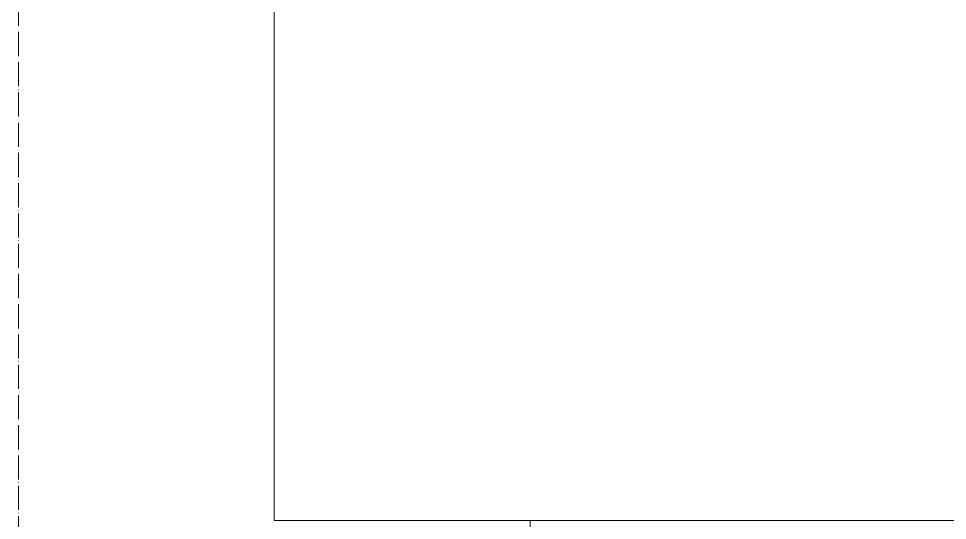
# Model space of a CAD drawing. Header units: millimetres. Extents: x -13069 to 207500, y -71366 to 56785.
# Drawn here: x 3000 to 3770, y 7870 to 8287 of the extents above; entities that cross this region are included whole.
import ezdxf

# ---------------------------------------------------------------- set-up
doc = ezdxf.new("R2010")
doc.units = ezdxf.units.MM
doc.linetypes.add('ADSK_Линия сетки', pattern=[25, 20, -2.5, 0, -2.5])
for name, color, linetype, lineweight in [('Аннотация', 7, 'Continuous', 18), ('Оси', 7, 'Continuous', 9), ('Отметки', 7, 'Continuous', 9)]:
    doc.layers.add(name, color=color, linetype=linetype, lineweight=lineweight)

# ---------------------------------------------------------------- blocks, each defined once
blk = doc.blocks.new('Высотные отметки - Рамка-12095-План потолков 1-го этажа')
at = {"layer": 'Аннотация', "lineweight": 20}
for p, q in [((6.5, 5), (6.5, 0)), ((6.5, 0), (-6.5, 0))]:
    blk.add_line(p, q, dxfattribs=at)

msp = doc.modelspace()

# ---------------------------------------------------------------- linework, layer by layer
at = {"layer": 'Оси', "linetype": 'ADSK_Линия сетки'}
msp.add_line((2999.565, -6603.62), (2999.565, 44222.998), dxfattribs=at)
at = {"layer": 'Отметки', "lineweight": 20}
for p, q in [((3211.57, 8381.84), (3211.57, 7870.353)), ((3211.57, 7870.353), (4073.961, 7870.353))]:
    msp.add_line(p, q, dxfattribs=at)

# ---------------------------------------------------------------- block references
at = {"layer": 'Отметки', "lineweight": 20, "xscale": 99.99999999999993, "yscale": 99.99999999999993, "zscale": 99.99999999999993, "rotation": 180}
msp.add_blockref('Высотные отметки - Рамка-12095-План потолков 1-го этажа', (4073.961, 7870.353), dxfattribs=at)

doc.saveas('drawing.dxf')
